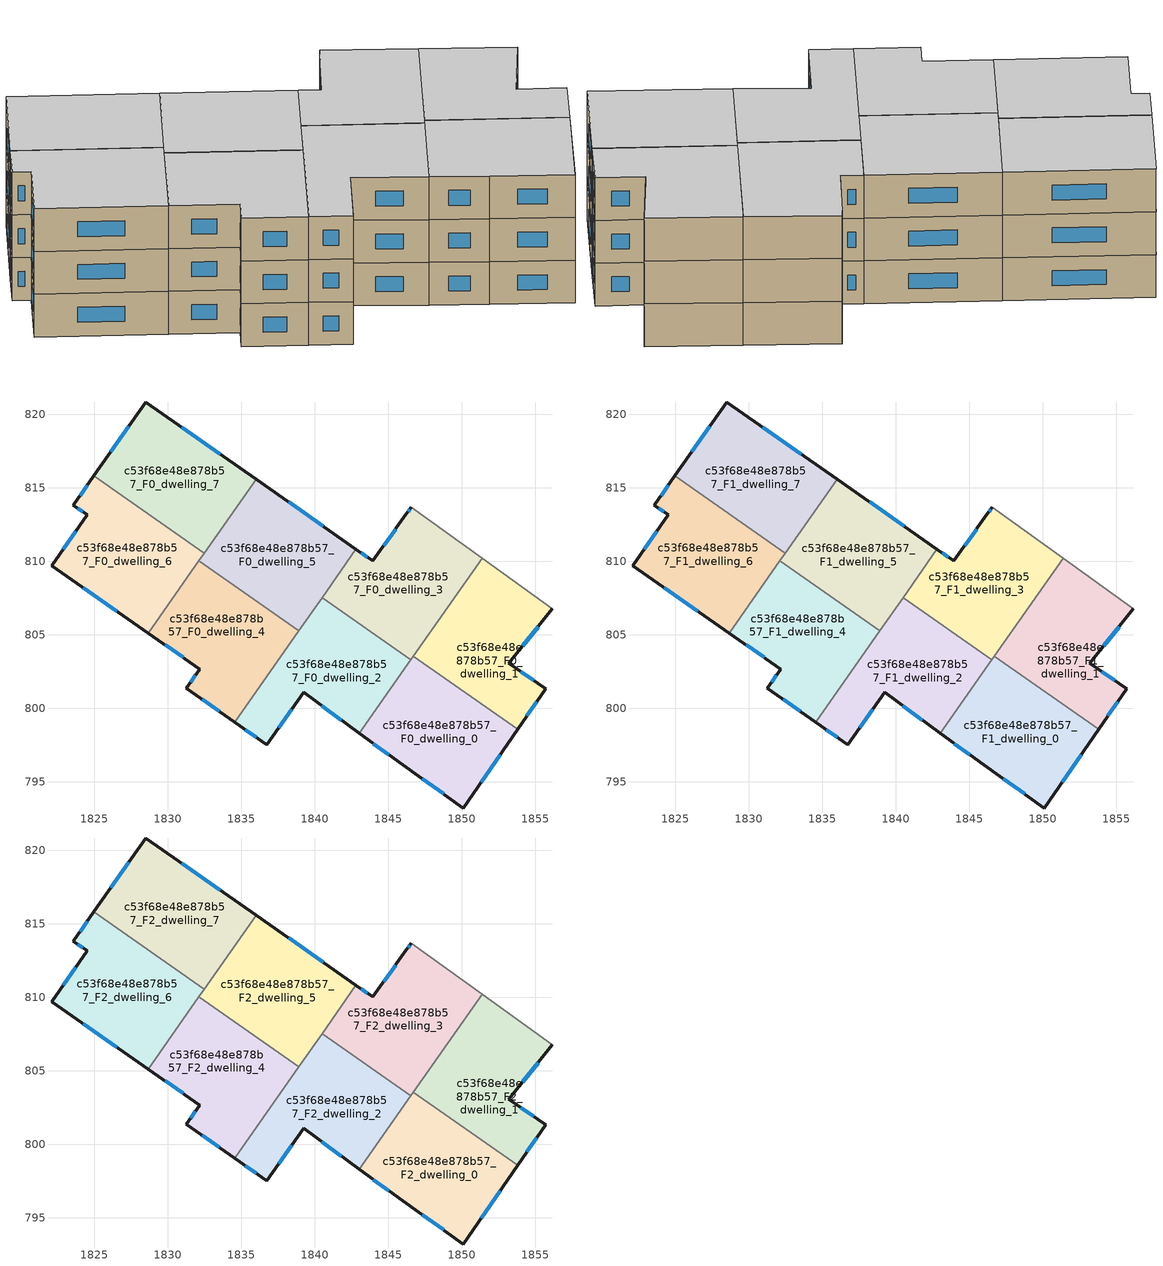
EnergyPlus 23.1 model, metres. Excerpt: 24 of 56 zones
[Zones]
c53f68e48e878b57_F0_dwelling_0
 floor ground (EU_floor_Construction): 1853.79,798.58 1850.1,793.22 1845.96,796.16 1843.03,798.3 1846.7,803.54 z0
 wall outside (EU_wall_Construction): 1843.03,798.3 1845.96,796.16 1850.1,793.22 1853.79,798.58 z0:3
 wall to c53f68e48e878b57_F0_dwelling_1 (EU_wall_Construction): 1853.79,798.58 1846.7,803.54 z0:3
 wall to c53f68e48e878b57_F0_dwelling_2 (EU_wall_Construction): 1846.54,803.3 1843.03,798.3 z0:3
 wall to c53f68e48e878b57_F0_dwelling_3 (EU_wall_Construction): 1846.7,803.54 1846.54,803.3 z0:3
 window (EU_Window_Construction): 1851.3,794.96 1852.59,796.84 / 1847.31,795.2 1848.75,794.17 / 1843.98,797.6 1845.01,796.85 z0.98:2.02
c53f68e48e878b57_F0_dwelling_1
 floor ground (EU_floor_Construction): 1856.15,806.76 1853.19,803.06 1855.69,801.34 1853.79,798.58 1846.7,803.54 1851.36,810.21 z0
 wall outside (EU_wall_Construction): 1853.79,798.58 1855.69,801.34 1853.19,803.06 1856.15,806.76 z0:3
 wall adiabatic (EU_wall_Construction): 1856.15,806.76 1851.36,810.21 z0:3
 wall to c53f68e48e878b57_F0_dwelling_3 (EU_wall_Construction): 1851.36,810.21 1846.7,803.54 z0:3
 window (EU_Window_Construction): 1854.15,804.26 1855.19,805.55 / 1854.88,801.9 1854,802.5 / 1854.41,799.48 1855.07,800.44 z0.98:2.02
c53f68e48e878b57_F0_dwelling_2
 floor ground (EU_floor_Construction): 1846.54,803.3 1843.03,798.3 1839.23,801.08 1836.73,797.52 1834.55,799.04 1840.49,807.53 z0
 wall outside (EU_wall_Construction): 1834.55,799.04 1836.73,797.52 1839.23,801.08 1843.03,798.3 z0:3
 wall to c53f68e48e878b57_F0_dwelling_3 (EU_wall_Construction): 1846.53,803.3 1840.49,807.53 z0:3
 wall to c53f68e48e878b57_F0_dwelling_4 (EU_wall_Construction): 1838.91,805.27 1834.55,799.04 z0:3
 wall to c53f68e48e878b57_F0_dwelling_5 (EU_wall_Construction): 1840.49,807.53 1838.91,805.27 z0:3
 window (EU_Window_Construction): 1840.47,800.17 1841.8,799.2 / 1837.54,798.67 1838.42,799.92 / 1835.26,798.55 1836.02,798.01 z0.98:2.02
c53f68e48e878b57_F0_dwelling_3
 floor ground (EU_floor_Construction): 1851.36,810.21 1846.54,803.3 1840.49,807.53 1842.79,810.82 1843.94,810.02 1846.23,813.24 1846.57,813.67 z0
 wall outside (EU_wall_Construction): 1846.57,813.67 1846.23,813.24 1843.94,810.02 1842.79,810.82 z0:3
 wall adiabatic (EU_wall_Construction): 1851.36,810.21 1846.57,813.67 z0:3
 wall to c53f68e48e878b57_F0_dwelling_5 (EU_wall_Construction): 1842.79,810.82 1840.49,807.53 z0:3
 window (EU_Window_Construction): 1846.46,813.53 1846.34,813.38 / 1843.57,810.28 1843.16,810.56 / 1845.48,812.19 1844.68,811.06 z0.98:2.02
c53f68e48e878b57_F0_dwelling_4
 floor ground (EU_floor_Construction): 1838.91,805.27 1834.55,799.04 1831.26,801.35 1832.18,802.66 1828.68,805.11 1832.12,810.02 z0
 wall outside (EU_wall_Construction): 1828.68,805.11 1832.18,802.66 1831.26,801.35 1834.55,799.04 z0:3
 wall to c53f68e48e878b57_F0_dwelling_5 (EU_wall_Construction): 1838.91,805.27 1832.12,810.02 z0:3
 wall to c53f68e48e878b57_F0_dwelling_6 (EU_wall_Construction): 1832.12,810.02 1828.68,805.11 z0:3
 window (EU_Window_Construction): 1832.33,800.6 1833.48,799.79 / 1831.88,802.23 1831.56,801.77 / 1829.82,804.31 1831.04,803.45 z0.98:2.02
c53f68e48e878b57_F0_dwelling_5
 floor ground (EU_floor_Construction): 1842.79,810.82 1838.91,805.27 1832.12,810.02 1836,815.57 z0
 wall outside (EU_wall_Construction): 1842.79,810.82 1836,815.57 z0:3
 wall to c53f68e48e878b57_F0_dwelling_7 (EU_wall_Construction): 1836,815.57 1832.49,810.55 z0:3
 wall to c53f68e48e878b57_F0_dwelling_6 (EU_wall_Construction): 1832.49,810.55 1832.12,810.02 z0:3
 window (EU_Window_Construction): 1840.58,812.37 1838.21,814.03 z0.98:2.02
c53f68e48e878b57_F0_dwelling_6
 floor ground (EU_floor_Construction): 1832.49,810.55 1828.68,805.11 1822.1,809.71 1824.51,813.16 1823.58,813.81 1824.98,815.81 z0
 wall outside (EU_wall_Construction): 1824.98,815.81 1823.58,813.81 1824.51,813.16 1822.1,809.71 1828.68,805.11 z0:3
 wall to c53f68e48e878b57_F0_dwelling_7 (EU_wall_Construction): 1832.49,810.55 1824.98,815.81 z0:3
 window (EU_Window_Construction): 1824.24,808.21 1826.54,806.6 / 1823.73,812.04 1822.88,810.83 / 1823.88,813.6 1824.21,813.37 / 1824.52,815.16 1824.03,814.46 z0.98:2.02
c53f68e48e878b57_F0_dwelling_7
 floor ground (EU_floor_Construction): 1836,815.57 1832.49,810.55 1824.98,815.81 1828.49,820.83 z0
 wall outside (EU_wall_Construction): 1836,815.57 1828.49,820.83 1824.98,815.81 z0:3
 window (EU_Window_Construction): 1827.35,819.19 1826.12,817.44 / 1833.56,817.28 1830.93,819.12 z0.98:2.02
c53f68e48e878b57_F1_dwelling_0
 floor to c53f68e48e878b57_F0_dwelling_0 (EU_floor_Construction): 1853.79,798.58 1850.1,793.22 1845.96,796.16 1843.03,798.3 1846.7,803.54 z3
 wall outside (EU_wall_Construction): 1843.03,798.3 1845.96,796.16 1850.1,793.22 1853.79,798.58 z3:6
 wall to c53f68e48e878b57_F1_dwelling_1 (EU_wall_Construction): 1853.79,798.58 1846.7,803.54 z3:6
 wall to c53f68e48e878b57_F1_dwelling_2 (EU_wall_Construction): 1846.54,803.3 1843.03,798.3 z3:6
 wall to c53f68e48e878b57_F1_dwelling_3 (EU_wall_Construction): 1846.7,803.54 1846.54,803.3 z3:6
 window (EU_Window_Construction): 1851.3,794.96 1852.59,796.84 / 1847.31,795.2 1848.75,794.17 / 1843.98,797.6 1845.01,796.85 z3.98:5.02
c53f68e48e878b57_F1_dwelling_1
 floor to c53f68e48e878b57_F0_dwelling_1 (EU_floor_Construction): 1856.15,806.76 1853.19,803.06 1855.69,801.34 1853.79,798.58 1846.7,803.54 1851.36,810.21 z3
 wall outside (EU_wall_Construction): 1853.79,798.58 1855.69,801.34 1853.19,803.06 1856.15,806.76 z3:6
 wall adiabatic (EU_wall_Construction): 1856.15,806.76 1851.36,810.21 z3:6
 wall to c53f68e48e878b57_F1_dwelling_3 (EU_wall_Construction): 1851.36,810.21 1846.7,803.54 z3:6
 window (EU_Window_Construction): 1854.15,804.26 1855.19,805.55 / 1854.88,801.9 1854,802.5 / 1854.41,799.48 1855.07,800.44 z3.98:5.02
c53f68e48e878b57_F1_dwelling_2
 floor to c53f68e48e878b57_F0_dwelling_2 (EU_floor_Construction): 1846.53,803.3 1843.03,798.3 1839.23,801.08 1836.73,797.52 1834.55,799.04 1840.49,807.53 z3
 wall outside (EU_wall_Construction): 1834.55,799.04 1836.73,797.52 1839.23,801.08 1843.03,798.3 z3:6
 wall to c53f68e48e878b57_F1_dwelling_3 (EU_wall_Construction): 1846.53,803.3 1840.49,807.53 z3:6
 wall to c53f68e48e878b57_F1_dwelling_4 (EU_wall_Construction): 1838.91,805.27 1834.55,799.04 z3:6
 wall to c53f68e48e878b57_F1_dwelling_5 (EU_wall_Construction): 1840.49,807.53 1838.91,805.27 z3:6
 window (EU_Window_Construction): 1840.47,800.17 1841.8,799.2 / 1837.54,798.67 1838.42,799.92 / 1835.26,798.55 1836.02,798.01 z3.98:5.02
c53f68e48e878b57_F1_dwelling_3
 floor to c53f68e48e878b57_F0_dwelling_3 (EU_floor_Construction): 1851.36,810.21 1846.53,803.3 1840.49,807.53 1842.79,810.82 1843.94,810.02 1846.23,813.24 1846.57,813.67 z3
 wall outside (EU_wall_Construction): 1846.57,813.67 1846.23,813.24 1843.94,810.02 1842.79,810.82 z3:6
 wall adiabatic (EU_wall_Construction): 1851.36,810.21 1846.57,813.67 z3:6
 wall to c53f68e48e878b57_F1_dwelling_5 (EU_wall_Construction): 1842.79,810.82 1840.49,807.53 z3:6
 window (EU_Window_Construction): 1846.46,813.53 1846.34,813.38 / 1843.57,810.28 1843.16,810.56 / 1845.48,812.19 1844.68,811.06 z3.98:5.02
c53f68e48e878b57_F1_dwelling_4
 floor to c53f68e48e878b57_F0_dwelling_4 (EU_floor_Construction): 1838.91,805.27 1834.55,799.04 1831.26,801.35 1832.18,802.66 1828.68,805.11 1832.12,810.02 z3
 wall outside (EU_wall_Construction): 1828.68,805.11 1832.18,802.66 1831.26,801.35 1834.55,799.04 z3:6
 wall to c53f68e48e878b57_F1_dwelling_5 (EU_wall_Construction): 1838.91,805.27 1832.12,810.02 z3:6
 wall to c53f68e48e878b57_F1_dwelling_6 (EU_wall_Construction): 1832.12,810.02 1828.68,805.11 z3:6
 window (EU_Window_Construction): 1832.33,800.6 1833.48,799.79 / 1831.88,802.23 1831.56,801.77 / 1829.82,804.31 1831.04,803.45 z3.98:5.02
c53f68e48e878b57_F1_dwelling_5
 floor to c53f68e48e878b57_F0_dwelling_5 (EU_floor_Construction): 1842.79,810.82 1838.91,805.27 1832.12,810.02 1836,815.57 z3
 wall outside (EU_wall_Construction): 1842.79,810.82 1836,815.57 z3:6
 wall to c53f68e48e878b57_F1_dwelling_7 (EU_wall_Construction): 1836,815.57 1832.49,810.55 z3:6
 wall to c53f68e48e878b57_F1_dwelling_6 (EU_wall_Construction): 1832.49,810.55 1832.12,810.02 z3:6
 window (EU_Window_Construction): 1840.58,812.37 1838.21,814.03 z3.98:5.02
c53f68e48e878b57_F1_dwelling_6
 floor to c53f68e48e878b57_F0_dwelling_6 (EU_floor_Construction): 1832.49,810.55 1828.68,805.11 1822.1,809.71 1824.51,813.16 1823.58,813.81 1824.98,815.81 z3
 wall outside (EU_wall_Construction): 1824.98,815.81 1823.58,813.81 1824.51,813.16 1822.1,809.71 1828.68,805.11 z3:6
 wall to c53f68e48e878b57_F1_dwelling_7 (EU_wall_Construction): 1832.49,810.55 1824.98,815.81 z3:6
 window (EU_Window_Construction): 1824.24,808.21 1826.54,806.6 / 1823.73,812.04 1822.88,810.83 / 1823.88,813.6 1824.21,813.37 / 1824.52,815.16 1824.03,814.46 z3.98:5.02
c53f68e48e878b57_F1_dwelling_7
 floor to c53f68e48e878b57_F0_dwelling_7 (EU_floor_Construction): 1836,815.57 1832.49,810.55 1824.98,815.81 1828.49,820.83 z3
 wall outside (EU_wall_Construction): 1836,815.57 1828.49,820.83 1824.98,815.81 z3:6
 window (EU_Window_Construction): 1827.35,819.19 1826.12,817.44 / 1833.56,817.28 1830.93,819.12 z3.98:5.02
c53f68e48e878b57_F2_dwelling_0
 floor to c53f68e48e878b57_F1_dwelling_0 (EU_floor_Construction): 1853.79,798.58 1850.1,793.22 1845.96,796.16 1843.03,798.3 1846.7,803.54 z6
 wall outside (EU_wall_Construction): 1843.03,798.3 1845.96,796.16 1850.1,793.22 1853.79,798.58 z6:9
 wall to c53f68e48e878b57_F2_dwelling_1 (EU_wall_Construction): 1853.79,798.58 1846.7,803.54 z6:9
 wall to c53f68e48e878b57_F2_dwelling_2 (EU_wall_Construction): 1846.54,803.3 1843.03,798.3 z6:9
 wall to c53f68e48e878b57_F2_dwelling_3 (EU_wall_Construction): 1846.7,803.54 1846.54,803.3 z6:9
 window (EU_Window_Construction): 1851.3,794.96 1852.59,796.84 / 1847.31,795.2 1848.75,794.17 / 1843.98,797.6 1845.01,796.85 z6.98:8.02
 ceiling to c53f68e48e878b57_F3_dwelling_0 (EU_floor_Construction): 1850.1,793.22 1853.79,798.58 1846.7,803.54 1843.03,798.3 1845.96,796.16 z9
c53f68e48e878b57_F2_dwelling_1
 floor to c53f68e48e878b57_F1_dwelling_1 (EU_floor_Construction): 1856.15,806.76 1853.19,803.06 1855.69,801.34 1853.79,798.58 1846.7,803.54 1851.36,810.21 z6
 wall outside (EU_wall_Construction): 1853.79,798.58 1855.69,801.34 1853.19,803.06 1856.15,806.76 z6:9
 wall adiabatic (EU_wall_Construction): 1856.15,806.76 1851.36,810.21 z6:9
 wall to c53f68e48e878b57_F2_dwelling_3 (EU_wall_Construction): 1851.36,810.21 1846.7,803.54 z6:9
 window (EU_Window_Construction): 1854.15,804.26 1855.19,805.55 / 1854.88,801.9 1854,802.5 / 1854.41,799.48 1855.07,800.44 z6.98:8.02
 ceiling to c53f68e48e878b57_F3_dwelling_1 (EU_floor_Construction): 1853.79,798.58 1855.69,801.34 1853.19,803.06 1856.15,806.76 1851.36,810.21 1846.7,803.54 z9
c53f68e48e878b57_F2_dwelling_2
 floor to c53f68e48e878b57_F1_dwelling_2 (EU_floor_Construction): 1846.53,803.3 1843.03,798.3 1839.23,801.08 1836.73,797.52 1834.55,799.04 1840.49,807.53 z6
 wall outside (EU_wall_Construction): 1834.55,799.04 1836.73,797.52 1839.23,801.08 1843.03,798.3 z6:9
 wall to c53f68e48e878b57_F2_dwelling_3 (EU_wall_Construction): 1846.53,803.3 1840.49,807.53 z6:9
 wall to c53f68e48e878b57_F2_dwelling_4 (EU_wall_Construction): 1838.91,805.27 1834.55,799.04 z6:9
 wall to c53f68e48e878b57_F2_dwelling_5 (EU_wall_Construction): 1840.49,807.53 1838.91,805.27 z6:9
 window (EU_Window_Construction): 1840.47,800.17 1841.8,799.2 / 1837.54,798.67 1838.42,799.92 / 1835.26,798.55 1836.02,798.01 z6.98:8.02
 ceiling to c53f68e48e878b57_F3_dwelling_2 (EU_floor_Construction): 1843.03,798.3 1846.53,803.3 1840.49,807.53 1834.55,799.04 1836.73,797.52 1839.23,801.08 z9
c53f68e48e878b57_F2_dwelling_3
 floor to c53f68e48e878b57_F1_dwelling_3 (EU_floor_Construction): 1851.36,810.21 1846.53,803.3 1840.49,807.53 1842.79,810.82 1843.94,810.02 1846.23,813.24 1846.57,813.67 z6
 wall outside (EU_wall_Construction): 1846.57,813.67 1846.23,813.24 1843.94,810.02 1842.79,810.82 z6:9
 wall adiabatic (EU_wall_Construction): 1851.36,810.21 1846.57,813.67 z6:9
 wall to c53f68e48e878b57_F2_dwelling_5 (EU_wall_Construction): 1842.79,810.82 1840.49,807.53 z6:9
 window (EU_Window_Construction): 1846.46,813.53 1846.34,813.38 / 1843.57,810.28 1843.16,810.56 / 1845.48,812.19 1844.68,811.06 z6.98:8.02
 ceiling to c53f68e48e878b57_F3_dwelling_3 (EU_floor_Construction): 1846.53,803.3 1851.36,810.21 1846.57,813.67 1846.23,813.24 1843.94,810.02 1842.79,810.82 1840.49,807.53 z9
c53f68e48e878b57_F2_dwelling_4
 floor to c53f68e48e878b57_F1_dwelling_4 (EU_floor_Construction): 1838.91,805.27 1834.55,799.04 1831.26,801.35 1832.18,802.66 1828.68,805.11 1832.12,810.02 z6
 wall outside (EU_wall_Construction): 1828.68,805.11 1832.18,802.66 1831.26,801.35 1834.55,799.04 z6:9
 wall to c53f68e48e878b57_F2_dwelling_5 (EU_wall_Construction): 1838.91,805.27 1832.12,810.02 z6:9
 wall to c53f68e48e878b57_F2_dwelling_6 (EU_wall_Construction): 1832.12,810.02 1828.68,805.11 z6:9
 window (EU_Window_Construction): 1832.33,800.6 1833.48,799.79 / 1831.88,802.23 1831.56,801.77 / 1829.82,804.31 1831.04,803.45 z6.98:8.02
 ceiling to c53f68e48e878b57_F3_dwelling_4 (EU_floor_Construction): 1834.55,799.04 1838.91,805.27 1832.12,810.02 1828.68,805.11 1832.18,802.66 1831.26,801.35 z9
c53f68e48e878b57_F2_dwelling_5
 floor to c53f68e48e878b57_F1_dwelling_5 (EU_floor_Construction): 1842.79,810.82 1838.91,805.27 1832.12,810.02 1836,815.57 z6
 wall outside (EU_wall_Construction): 1842.79,810.82 1836,815.57 z6:9
 wall to c53f68e48e878b57_F2_dwelling_7 (EU_wall_Construction): 1836,815.57 1832.49,810.55 z6:9
 wall to c53f68e48e878b57_F2_dwelling_6 (EU_wall_Construction): 1832.49,810.55 1832.12,810.02 z6:9
 window (EU_Window_Construction): 1840.58,812.37 1838.21,814.03 z6.98:8.02
 ceiling to c53f68e48e878b57_F3_dwelling_5 (EU_floor_Construction): 1838.91,805.27 1842.79,810.82 1836,815.57 1832.12,810.02 z9
c53f68e48e878b57_F2_dwelling_6
 floor to c53f68e48e878b57_F1_dwelling_6 (EU_floor_Construction): 1832.49,810.55 1828.68,805.11 1822.1,809.71 1824.51,813.16 1823.58,813.81 1824.98,815.81 z6
 wall outside (EU_wall_Construction): 1824.98,815.81 1823.58,813.81 1824.51,813.16 1822.1,809.71 1828.68,805.11 z6:9
 wall to c53f68e48e878b57_F2_dwelling_7 (EU_wall_Construction): 1832.49,810.55 1824.98,815.81 z6:9
 window (EU_Window_Construction): 1824.24,808.21 1826.54,806.6 / 1823.73,812.04 1822.88,810.83 / 1823.88,813.6 1824.21,813.37 / 1824.52,815.16 1824.03,814.46 z6.98:8.02
 ceiling to c53f68e48e878b57_F3_dwelling_6 (EU_floor_Construction): 1828.68,805.11 1832.49,810.55 1824.98,815.81 1823.58,813.81 1824.51,813.16 1822.1,809.71 z9
c53f68e48e878b57_F2_dwelling_7
 floor to c53f68e48e878b57_F1_dwelling_7 (EU_floor_Construction): 1836,815.57 1832.49,810.55 1824.98,815.81 1828.49,820.83 z6
 wall outside (EU_wall_Construction): 1836,815.57 1828.49,820.83 1824.98,815.81 z6:9
 window (EU_Window_Construction): 1827.35,819.19 1826.12,817.44 / 1833.56,817.28 1830.93,819.12 z6.98:8.02
 ceiling to c53f68e48e878b57_F3_dwelling_7 (EU_floor_Construction): 1832.49,810.55 1836,815.57 1828.49,820.83 1824.98,815.81 z9
[Building]
EU S2 Campaign: North Axis=0; Terrain=City; Solar Distribution=FullExterior
[Site:Location]
Bologna: Latitude=44.5; Longitude=11.25; Time Zone=1; Elevation=37
[SizingPeriod:WeatherFileDays]
AnnualSizingPeriod: Begin Month=1; Begin Day of Month=1; End Month=12; End Day of Month=31; Day of Week for Start Day=Monday; Use Weather File Daylight Saving Period=No; Use Weather File Rain and Snow Indicators=No
[MATERIAL]
EU_InternalMass_Material: Roughness=MediumRough; Thickness=0.1; Conductivity=1; Density=1800; Specific Heat=900; Thermal Absorptance=0.9; Solar Absorptance=0.7; Visible Absorptance=0.7
[MATERIAL:NOMASS] Roughness=MediumRough; Thermal Absorptance=0.9; Solar Absorptance=0.7; Visible Absorptance=0.7
Name | Thermal Resistance
EU_wall_NoMass | 0.905828
EU_floor_NoMass | 0.67114
[WINDOWMATERIAL:SIMPLEGLAZINGSYSTEM]
EU_Window_SimpleGlazing: UFactor=4.52486; Solar Heat Gain Coefficient=0.85; Visible Transmittance=0.85
[CONSTRUCTION]
EU_wall_Construction: EU_wall_NoMass
EU_floor_Construction: EU_floor_NoMass
EU_Window_Construction: EU_Window_SimpleGlazing
EU_InternalMass_Construction: EU_InternalMass_Material
[ZONE] Type=1; Multiplier=1; Ceiling Height=autocalculate; Floor Area=autocalculate; Part of Total Floor Area=Yes
Name | Volume
c53f68e48e878b57_F0_dwelling_0 | 168.452
c53f68e48e878b57_F1_dwelling_0; c53f68e48e878b57_F2_dwelling_0; c53f68e48e878b57_F1_dwelling_3; c53f68e48e878b57_F2_dwelling_3 | 168.45
c53f68e48e878b57_F0_dwelling_1; c53f68e48e878b57_F1_dwelling_2; c53f68e48e878b57_F2_dwelling_2 | 168.464
c53f68e48e878b57_F1_dwelling_1; c53f68e48e878b57_F2_dwelling_1; c53f68e48e878b57_F0_dwelling_2 | 168.465
c53f68e48e878b57_F0_dwelling_3 | 168.451
c53f68e48e878b57_F0_dwelling_4; c53f68e48e878b57_F1_dwelling_4; c53f68e48e878b57_F2_dwelling_4 | 168.467
c53f68e48e878b57_F0_dwelling_5 | 168.448
c53f68e48e878b57_F1_dwelling_5; c53f68e48e878b57_F2_dwelling_5 | 168.447
c53f68e48e878b57_F0_dwelling_6; c53f68e48e878b57_F1_dwelling_6; c53f68e48e878b57_F2_dwelling_6 | 168.453
c53f68e48e878b57_F0_dwelling_7; c53f68e48e878b57_F1_dwelling_7; c53f68e48e878b57_F2_dwelling_7 | 168.456
[INTERNALMASS] Construction=EU_InternalMass_Construction
Name | Zone or ZoneList | Surface Area
c53f68e48e878b57_F0_dwelling_0_EU_InternalMass | c53f68e48e878b57_F0_dwelling_0 | 56.1502
c53f68e48e878b57_F0_dwelling_1_EU_InternalMass | c53f68e48e878b57_F0_dwelling_1 | 56.1546
c53f68e48e878b57_F0_dwelling_2_EU_InternalMass | c53f68e48e878b57_F0_dwelling_2 | 56.1549
c53f68e48e878b57_F0_dwelling_3_EU_InternalMass | c53f68e48e878b57_F0_dwelling_3 | 56.1502
c53f68e48e878b57_F0_dwelling_4_EU_InternalMass | c53f68e48e878b57_F0_dwelling_4 | 56.1561
c53f68e48e878b57_F0_dwelling_5_EU_InternalMass | c53f68e48e878b57_F0_dwelling_5 | 56.1491
c53f68e48e878b57_F0_dwelling_6_EU_InternalMass | c53f68e48e878b57_F0_dwelling_6 | 56.151
c53f68e48e878b57_F0_dwelling_7_EU_InternalMass | c53f68e48e878b57_F0_dwelling_7 | 56.1521
c53f68e48e878b57_F1_dwelling_0_EU_InternalMass | c53f68e48e878b57_F1_dwelling_0 | 56.1502
c53f68e48e878b57_F1_dwelling_1_EU_InternalMass | c53f68e48e878b57_F1_dwelling_1 | 56.1546
c53f68e48e878b57_F1_dwelling_2_EU_InternalMass | c53f68e48e878b57_F1_dwelling_2 | 56.1549
c53f68e48e878b57_F1_dwelling_3_EU_InternalMass | c53f68e48e878b57_F1_dwelling_3 | 56.1502
c53f68e48e878b57_F1_dwelling_4_EU_InternalMass | c53f68e48e878b57_F1_dwelling_4 | 56.1561
c53f68e48e878b57_F1_dwelling_5_EU_InternalMass | c53f68e48e878b57_F1_dwelling_5 | 56.1491
c53f68e48e878b57_F1_dwelling_6_EU_InternalMass | c53f68e48e878b57_F1_dwelling_6 | 56.151
c53f68e48e878b57_F1_dwelling_7_EU_InternalMass | c53f68e48e878b57_F1_dwelling_7 | 56.1521
c53f68e48e878b57_F2_dwelling_0_EU_InternalMass | c53f68e48e878b57_F2_dwelling_0 | 56.1502
c53f68e48e878b57_F2_dwelling_1_EU_InternalMass | c53f68e48e878b57_F2_dwelling_1 | 56.1546
c53f68e48e878b57_F2_dwelling_2_EU_InternalMass | c53f68e48e878b57_F2_dwelling_2 | 56.1549
c53f68e48e878b57_F2_dwelling_3_EU_InternalMass | c53f68e48e878b57_F2_dwelling_3 | 56.1502
c53f68e48e878b57_F2_dwelling_4_EU_InternalMass | c53f68e48e878b57_F2_dwelling_4 | 56.1561
c53f68e48e878b57_F2_dwelling_5_EU_InternalMass | c53f68e48e878b57_F2_dwelling_5 | 56.1491
c53f68e48e878b57_F2_dwelling_6_EU_InternalMass | c53f68e48e878b57_F2_dwelling_6 | 56.151
c53f68e48e878b57_F2_dwelling_7_EU_InternalMass | c53f68e48e878b57_F2_dwelling_7 | 56.1521
[OTHEREQUIPMENT] Fuel Type=Electricity; Design Level Calculation Method=Watts/Area; Power per Zone Floor Area=1; Fraction Latent=0; Fraction Radiant=0; Fraction Lost=0; Carbon Dioxide Generation Rate=0; EndUse Subcategory=EU_Step8_InternalGains
Name | Zone or ZoneList or Space or SpaceList | Schedule
EU_Step8_InternalGain_c53f68e48e878b57_F0_dwelling_0_f000 | c53f68e48e878b57_F0_dwelling_0 | EU_Step8_GainSchedule_c53f68e48e878b57_F0_dwelling_0_f000
EU_Step8_InternalGain_c53f68e48e878b57_F0_dwelling_1_f000 | c53f68e48e878b57_F0_dwelling_1 | EU_Step8_GainSchedule_c53f68e48e878b57_F0_dwelling_1_f000
EU_Step8_InternalGain_c53f68e48e878b57_F0_dwelling_2_f000 | c53f68e48e878b57_F0_dwelling_2 | EU_Step8_GainSchedule_c53f68e48e878b57_F0_dwelling_2_f000
EU_Step8_InternalGain_c53f68e48e878b57_F0_dwelling_3_f000 | c53f68e48e878b57_F0_dwelling_3 | EU_Step8_GainSchedule_c53f68e48e878b57_F0_dwelling_3_f000
EU_Step8_InternalGain_c53f68e48e878b57_F0_dwelling_4_f000 | c53f68e48e878b57_F0_dwelling_4 | EU_Step8_GainSchedule_c53f68e48e878b57_F0_dwelling_4_f000
EU_Step8_InternalGain_c53f68e48e878b57_F0_dwelling_5_f000 | c53f68e48e878b57_F0_dwelling_5 | EU_Step8_GainSchedule_c53f68e48e878b57_F0_dwelling_5_f000
EU_Step8_InternalGain_c53f68e48e878b57_F0_dwelling_6_f000 | c53f68e48e878b57_F0_dwelling_6 | EU_Step8_GainSchedule_c53f68e48e878b57_F0_dwelling_6_f000
EU_Step8_InternalGain_c53f68e48e878b57_F0_dwelling_7_f000 | c53f68e48e878b57_F0_dwelling_7 | EU_Step8_GainSchedule_c53f68e48e878b57_F0_dwelling_7_f000
EU_Step8_InternalGain_c53f68e48e878b57_F1_dwelling_0_f000 | c53f68e48e878b57_F1_dwelling_0 | EU_Step8_GainSchedule_c53f68e48e878b57_F1_dwelling_0_f000
EU_Step8_InternalGain_c53f68e48e878b57_F1_dwelling_1_f000 | c53f68e48e878b57_F1_dwelling_1 | EU_Step8_GainSchedule_c53f68e48e878b57_F1_dwelling_1_f000
EU_Step8_InternalGain_c53f68e48e878b57_F1_dwelling_2_f000 | c53f68e48e878b57_F1_dwelling_2 | EU_Step8_GainSchedule_c53f68e48e878b57_F1_dwelling_2_f000
EU_Step8_InternalGain_c53f68e48e878b57_F1_dwelling_3_f000 | c53f68e48e878b57_F1_dwelling_3 | EU_Step8_GainSchedule_c53f68e48e878b57_F1_dwelling_3_f000
EU_Step8_InternalGain_c53f68e48e878b57_F1_dwelling_4_f000 | c53f68e48e878b57_F1_dwelling_4 | EU_Step8_GainSchedule_c53f68e48e878b57_F1_dwelling_4_f000
EU_Step8_InternalGain_c53f68e48e878b57_F1_dwelling_5_f000 | c53f68e48e878b57_F1_dwelling_5 | EU_Step8_GainSchedule_c53f68e48e878b57_F1_dwelling_5_f000
EU_Step8_InternalGain_c53f68e48e878b57_F1_dwelling_6_f000 | c53f68e48e878b57_F1_dwelling_6 | EU_Step8_GainSchedule_c53f68e48e878b57_F1_dwelling_6_f000
EU_Step8_InternalGain_c53f68e48e878b57_F1_dwelling_7_f000 | c53f68e48e878b57_F1_dwelling_7 | EU_Step8_GainSchedule_c53f68e48e878b57_F1_dwelling_7_f000
EU_Step8_InternalGain_c53f68e48e878b57_F2_dwelling_0_f000 | c53f68e48e878b57_F2_dwelling_0 | EU_Step8_GainSchedule_c53f68e48e878b57_F2_dwelling_0_f000
EU_Step8_InternalGain_c53f68e48e878b57_F2_dwelling_1_f000 | c53f68e48e878b57_F2_dwelling_1 | EU_Step8_GainSchedule_c53f68e48e878b57_F2_dwelling_1_f000
EU_Step8_InternalGain_c53f68e48e878b57_F2_dwelling_2_f000 | c53f68e48e878b57_F2_dwelling_2 | EU_Step8_GainSchedule_c53f68e48e878b57_F2_dwelling_2_f000
EU_Step8_InternalGain_c53f68e48e878b57_F2_dwelling_3_f000 | c53f68e48e878b57_F2_dwelling_3 | EU_Step8_GainSchedule_c53f68e48e878b57_F2_dwelling_3_f000
EU_Step8_InternalGain_c53f68e48e878b57_F2_dwelling_4_f000 | c53f68e48e878b57_F2_dwelling_4 | EU_Step8_GainSchedule_c53f68e48e878b57_F2_dwelling_4_f000
EU_Step8_InternalGain_c53f68e48e878b57_F2_dwelling_5_f000 | c53f68e48e878b57_F2_dwelling_5 | EU_Step8_GainSchedule_c53f68e48e878b57_F2_dwelling_5_f000
EU_Step8_InternalGain_c53f68e48e878b57_F2_dwelling_6_f000 | c53f68e48e878b57_F2_dwelling_6 | EU_Step8_GainSchedule_c53f68e48e878b57_F2_dwelling_6_f000
EU_Step8_InternalGain_c53f68e48e878b57_F2_dwelling_7_f000 | c53f68e48e878b57_F2_dwelling_7 | EU_Step8_GainSchedule_c53f68e48e878b57_F2_dwelling_7_f000
[ZONEVENTILATION:DESIGNFLOWRATE] Schedule=EU_AlwaysOn; Design Flow Rate Calculation Method=AirChanges/Hour; Air Changes per Hour=0.73129; Ventilation Type=Natural; Fan Pressure Rise=0; Fan Total Efficiency=1; Constant Term Coefficient=1; Temperature Term Coefficient=0; Velocity Term Coefficient=0; Velocity Squared Term Coefficient=0; Minimum Indoor Temperature=-100; Maximum Indoor Temperature=100; Delta Temperature=-100; Minimum Outdoor Temperature=-100; Maximum Outdoor Temperature=100; Maximum Wind Speed=40
Name | Zone or ZoneList or Space or SpaceList
EU_ConstantAir_c53f68e48e878b57_F0_dwelling_0 | c53f68e48e878b57_F0_dwelling_0
EU_ConstantAir_c53f68e48e878b57_F0_dwelling_1 | c53f68e48e878b57_F0_dwelling_1
EU_ConstantAir_c53f68e48e878b57_F0_dwelling_2 | c53f68e48e878b57_F0_dwelling_2
EU_ConstantAir_c53f68e48e878b57_F0_dwelling_3 | c53f68e48e878b57_F0_dwelling_3
EU_ConstantAir_c53f68e48e878b57_F0_dwelling_4 | c53f68e48e878b57_F0_dwelling_4
EU_ConstantAir_c53f68e48e878b57_F0_dwelling_5 | c53f68e48e878b57_F0_dwelling_5
EU_ConstantAir_c53f68e48e878b57_F0_dwelling_6 | c53f68e48e878b57_F0_dwelling_6
EU_ConstantAir_c53f68e48e878b57_F0_dwelling_7 | c53f68e48e878b57_F0_dwelling_7
EU_ConstantAir_c53f68e48e878b57_F1_dwelling_0 | c53f68e48e878b57_F1_dwelling_0
EU_ConstantAir_c53f68e48e878b57_F1_dwelling_1 | c53f68e48e878b57_F1_dwelling_1
EU_ConstantAir_c53f68e48e878b57_F1_dwelling_2 | c53f68e48e878b57_F1_dwelling_2
EU_ConstantAir_c53f68e48e878b57_F1_dwelling_3 | c53f68e48e878b57_F1_dwelling_3
EU_ConstantAir_c53f68e48e878b57_F1_dwelling_4 | c53f68e48e878b57_F1_dwelling_4
EU_ConstantAir_c53f68e48e878b57_F1_dwelling_5 | c53f68e48e878b57_F1_dwelling_5
EU_ConstantAir_c53f68e48e878b57_F1_dwelling_6 | c53f68e48e878b57_F1_dwelling_6
EU_ConstantAir_c53f68e48e878b57_F1_dwelling_7 | c53f68e48e878b57_F1_dwelling_7
EU_ConstantAir_c53f68e48e878b57_F2_dwelling_0 | c53f68e48e878b57_F2_dwelling_0
EU_ConstantAir_c53f68e48e878b57_F2_dwelling_1 | c53f68e48e878b57_F2_dwelling_1
EU_ConstantAir_c53f68e48e878b57_F2_dwelling_2 | c53f68e48e878b57_F2_dwelling_2
EU_ConstantAir_c53f68e48e878b57_F2_dwelling_3 | c53f68e48e878b57_F2_dwelling_3
EU_ConstantAir_c53f68e48e878b57_F2_dwelling_4 | c53f68e48e878b57_F2_dwelling_4
EU_ConstantAir_c53f68e48e878b57_F2_dwelling_5 | c53f68e48e878b57_F2_dwelling_5
EU_ConstantAir_c53f68e48e878b57_F2_dwelling_6 | c53f68e48e878b57_F2_dwelling_6
EU_ConstantAir_c53f68e48e878b57_F2_dwelling_7 | c53f68e48e878b57_F2_dwelling_7
[HVACTEMPLATE:THERMOSTAT] Constant Heating Setpoint=20; Constant Cooling Setpoint=50
EU_HeatOnly_c53f68e48e878b57_F0_dwelling_0; EU_HeatOnly_c53f68e48e878b57_F0_dwelling_1; EU_HeatOnly_c53f68e48e878b57_F0_dwelling_2; EU_HeatOnly_c53f68e48e878b57_F0_dwelling_3; EU_HeatOnly_c53f68e48e878b57_F0_dwelling_4; EU_HeatOnly_c53f68e48e878b57_F0_dwelling_5; EU_HeatOnly_c53f68e48e878b57_F0_dwelling_6; EU_HeatOnly_c53f68e48e878b57_F0_dwelling_7; EU_HeatOnly_c53f68e48e878b57_F1_dwelling_0; EU_HeatOnly_c53f68e48e878b57_F1_dwelling_1; EU_HeatOnly_c53f68e48e878b57_F1_dwelling_2; EU_HeatOnly_c53f68e48e878b57_F1_dwelling_3; EU_HeatOnly_c53f68e48e878b57_F1_dwelling_4; EU_HeatOnly_c53f68e48e878b57_F1_dwelling_5; EU_HeatOnly_c53f68e48e878b57_F1_dwelling_6; EU_HeatOnly_c53f68e48e878b57_F1_dwelling_7; EU_HeatOnly_c53f68e48e878b57_F2_dwelling_0; EU_HeatOnly_c53f68e48e878b57_F2_dwelling_1; EU_HeatOnly_c53f68e48e878b57_F2_dwelling_2; EU_HeatOnly_c53f68e48e878b57_F2_dwelling_3; EU_HeatOnly_c53f68e48e878b57_F2_dwelling_4; EU_HeatOnly_c53f68e48e878b57_F2_dwelling_5; EU_HeatOnly_c53f68e48e878b57_F2_dwelling_6; EU_HeatOnly_c53f68e48e878b57_F2_dwelling_7; EU_HeatOnly_c53f68e48e878b57_F3_dwelling_0; EU_HeatOnly_c53f68e48e878b57_F3_dwelling_1; EU_HeatOnly_c53f68e48e878b57_F3_dwelling_2; EU_HeatOnly_c53f68e48e878b57_F3_dwelling_3; EU_HeatOnly_c53f68e48e878b57_F3_dwelling_4; EU_HeatOnly_c53f68e48e878b57_F3_dwelling_5; EU_HeatOnly_c53f68e48e878b57_F3_dwelling_6; EU_HeatOnly_c53f68e48e878b57_F3_dwelling_7; EU_HeatOnly_c53f68e48e878b57_F4_dwelling_0; EU_HeatOnly_c53f68e48e878b57_F4_dwelling_1; EU_HeatOnly_c53f68e48e878b57_F4_dwelling_2; EU_HeatOnly_c53f68e48e878b57_F4_dwelling_3; EU_HeatOnly_c53f68e48e878b57_F4_dwelling_4; EU_HeatOnly_c53f68e48e878b57_F4_dwelling_5; EU_HeatOnly_c53f68e48e878b57_F4_dwelling_6; EU_HeatOnly_c53f68e48e878b57_F4_dwelling_7; EU_HeatOnly_c53f68e48e878b57_F5_dwelling_0; EU_HeatOnly_c53f68e48e878b57_F5_dwelling_1; EU_HeatOnly_c53f68e48e878b57_F5_dwelling_2; EU_HeatOnly_c53f68e48e878b57_F5_dwelling_3; EU_HeatOnly_c53f68e48e878b57_F5_dwelling_4; EU_HeatOnly_c53f68e48e878b57_F5_dwelling_5; EU_HeatOnly_c53f68e48e878b57_F5_dwelling_6; EU_HeatOnly_c53f68e48e878b57_F5_dwelling_7; EU_HeatOnly_c53f68e48e878b57_F6_dwelling_0; EU_HeatOnly_c53f68e48e878b57_F6_dwelling_1; EU_HeatOnly_c53f68e48e878b57_F6_dwelling_2; EU_HeatOnly_c53f68e48e878b57_F6_dwelling_3; EU_HeatOnly_c53f68e48e878b57_F6_dwelling_4; EU_HeatOnly_c53f68e48e878b57_F6_dwelling_5; EU_HeatOnly_c53f68e48e878b57_F6_dwelling_6; EU_HeatOnly_c53f68e48e878b57_F6_dwelling_7
[HVACTEMPLATE:ZONE:IDEALLOADSAIRSYSTEM] System Availability Schedule=EU_AlwaysOn; Maximum Heating Supply Air Temperature=50; Minimum Cooling Supply Air Temperature=13; Maximum Heating Supply Air Humidity Ratio=0.0156; Minimum Cooling Supply Air Humidity Ratio=0.0077; Heating Limit=NoLimit; Cooling Limit=NoLimit; Heating Availability Schedule=EU_AlwaysOn; Cooling Availability Schedule=EU_CoolingOff; Dehumidification Control Type=ConstantSensibleHeatRatio; Cooling Sensible Heat Ratio=0.7; Dehumidification Setpoint=60; Humidification Control Type=None; Humidification Setpoint=30; Outdoor Air Method=None; Outdoor Air Flow Rate per Person=0.00944; Outdoor Air Flow Rate per Zone Floor Area=0; Outdoor Air Flow Rate per Zone=0; Demand Controlled Ventilation Type=None; Outdoor Air Economizer Type=NoEconomizer; Heat Recovery Type=None; Sensible Heat Recovery Effectiveness=0.7; Latent Heat Recovery Effectiveness=0.65
Name | Template Thermostat
c53f68e48e878b57_F0_dwelling_0 | EU_HeatOnly_c53f68e48e878b57_F0_dwelling_0
c53f68e48e878b57_F0_dwelling_1 | EU_HeatOnly_c53f68e48e878b57_F0_dwelling_1
c53f68e48e878b57_F0_dwelling_2 | EU_HeatOnly_c53f68e48e878b57_F0_dwelling_2
c53f68e48e878b57_F0_dwelling_3 | EU_HeatOnly_c53f68e48e878b57_F0_dwelling_3
c53f68e48e878b57_F0_dwelling_4 | EU_HeatOnly_c53f68e48e878b57_F0_dwelling_4
c53f68e48e878b57_F0_dwelling_5 | EU_HeatOnly_c53f68e48e878b57_F0_dwelling_5
c53f68e48e878b57_F0_dwelling_6 | EU_HeatOnly_c53f68e48e878b57_F0_dwelling_6
c53f68e48e878b57_F0_dwelling_7 | EU_HeatOnly_c53f68e48e878b57_F0_dwelling_7
c53f68e48e878b57_F1_dwelling_0 | EU_HeatOnly_c53f68e48e878b57_F1_dwelling_0
c53f68e48e878b57_F1_dwelling_1 | EU_HeatOnly_c53f68e48e878b57_F1_dwelling_1
c53f68e48e878b57_F1_dwelling_2 | EU_HeatOnly_c53f68e48e878b57_F1_dwelling_2
c53f68e48e878b57_F1_dwelling_3 | EU_HeatOnly_c53f68e48e878b57_F1_dwelling_3
c53f68e48e878b57_F1_dwelling_4 | EU_HeatOnly_c53f68e48e878b57_F1_dwelling_4
c53f68e48e878b57_F1_dwelling_5 | EU_HeatOnly_c53f68e48e878b57_F1_dwelling_5
c53f68e48e878b57_F1_dwelling_6 | EU_HeatOnly_c53f68e48e878b57_F1_dwelling_6
c53f68e48e878b57_F1_dwelling_7 | EU_HeatOnly_c53f68e48e878b57_F1_dwelling_7
c53f68e48e878b57_F2_dwelling_0 | EU_HeatOnly_c53f68e48e878b57_F2_dwelling_0
c53f68e48e878b57_F2_dwelling_1 | EU_HeatOnly_c53f68e48e878b57_F2_dwelling_1
c53f68e48e878b57_F2_dwelling_2 | EU_HeatOnly_c53f68e48e878b57_F2_dwelling_2
c53f68e48e878b57_F2_dwelling_3 | EU_HeatOnly_c53f68e48e878b57_F2_dwelling_3
c53f68e48e878b57_F2_dwelling_4 | EU_HeatOnly_c53f68e48e878b57_F2_dwelling_4
c53f68e48e878b57_F2_dwelling_5 | EU_HeatOnly_c53f68e48e878b57_F2_dwelling_5
c53f68e48e878b57_F2_dwelling_6 | EU_HeatOnly_c53f68e48e878b57_F2_dwelling_6
c53f68e48e878b57_F2_dwelling_7 | EU_HeatOnly_c53f68e48e878b57_F2_dwelling_7
[SIZING:ZONE] Zone Cooling Design Supply Air Temperature Input Method=SupplyAirTemperature; Zone Cooling Design Supply Air Temperature=13; Zone Heating Design Supply Air Temperature Input Method=SupplyAirTemperature; Zone Heating Design Supply Air Temperature=50; Zone Cooling Design Supply Air Humidity Ratio=0.008; Zone Heating Design Supply Air Humidity Ratio=0.008; Cooling Design Air Flow Method=DesignDay; Cooling Design Air Flow Rate=0; Cooling Minimum Air Flow per Zone Floor Area=0.000762; Cooling Minimum Air Flow=0; Cooling Minimum Air Flow Fraction=0.2; Heating Design Air Flow Method=DesignDay; Heating Design Air Flow Rate=0; Heating Maximum Air Flow per Zone Floor Area=0.002032; Heating Maximum Air Flow=0.141576; Heating Maximum Air Flow Fraction=0.3; Account for Dedicated Outdoor Air System=No; Dedicated Outdoor Air System Control Strategy=NeutralSupplyAir; Dedicated Outdoor Air Low Setpoint Temperature for Design=autosize; Dedicated Outdoor Air High Setpoint Temperature for Design=autosize; Zone Load Sizing Method=Sensible Load Only No Latent Load; Zone Latent Cooling Design Supply Air Humidity Ratio Input Method=HumidityRatioDifference; Zone Cooling Design Supply Air Humidity Ratio Difference=0.005; Zone Latent Heating Design Supply Air Humidity Ratio Input Method=HumidityRatioDifference; Zone Humidification Design Supply Air Humidity Ratio Difference=0.005
c53f68e48e878b57_F0_dwelling_0; c53f68e48e878b57_F0_dwelling_1; c53f68e48e878b57_F0_dwelling_2; c53f68e48e878b57_F0_dwelling_3; c53f68e48e878b57_F0_dwelling_4; c53f68e48e878b57_F0_dwelling_5; c53f68e48e878b57_F0_dwelling_6; c53f68e48e878b57_F0_dwelling_7; c53f68e48e878b57_F1_dwelling_0; c53f68e48e878b57_F1_dwelling_1; c53f68e48e878b57_F1_dwelling_2; c53f68e48e878b57_F1_dwelling_3; c53f68e48e878b57_F1_dwelling_4; c53f68e48e878b57_F1_dwelling_5; c53f68e48e878b57_F1_dwelling_6; c53f68e48e878b57_F1_dwelling_7; c53f68e48e878b57_F2_dwelling_0; c53f68e48e878b57_F2_dwelling_1; c53f68e48e878b57_F2_dwelling_2; c53f68e48e878b57_F2_dwelling_3; c53f68e48e878b57_F2_dwelling_4; c53f68e48e878b57_F2_dwelling_5; c53f68e48e878b57_F2_dwelling_6; c53f68e48e878b57_F2_dwelling_7
[SCHEDULE:CONSTANT]
Name | Hourly Value
EU_AlwaysOn | 1
EU_CoolingOff | 0
[SCHEDULE:FILE] Column Number=1; Rows to Skip at Top=0; Number of Hours of Data=8760; Column Separator=Comma; Interpolate to Timestep=No; Minutes per Item=60; Adjust Schedule for Daylight Savings=Yes
Name | File
EU_Step8_GainSchedule_c53f68e48e878b57_F0_dwelling_0_f000 | ../../schedules/c53f68e48e878b57/c53f68e48e878b57_F0_dwelling_0_f000_gain.csv
EU_Step8_GainSchedule_c53f68e48e878b57_F0_dwelling_1_f000 | ../../schedules/c53f68e48e878b57/c53f68e48e878b57_F0_dwelling_1_f000_gain.csv
EU_Step8_GainSchedule_c53f68e48e878b57_F0_dwelling_2_f000 | ../../schedules/c53f68e48e878b57/c53f68e48e878b57_F0_dwelling_2_f000_gain.csv
EU_Step8_GainSchedule_c53f68e48e878b57_F0_dwelling_3_f000 | ../../schedules/c53f68e48e878b57/c53f68e48e878b57_F0_dwelling_3_f000_gain.csv
EU_Step8_GainSchedule_c53f68e48e878b57_F0_dwelling_4_f000 | ../../schedules/c53f68e48e878b57/c53f68e48e878b57_F0_dwelling_4_f000_gain.csv
EU_Step8_GainSchedule_c53f68e48e878b57_F0_dwelling_5_f000 | ../../schedules/c53f68e48e878b57/c53f68e48e878b57_F0_dwelling_5_f000_gain.csv
EU_Step8_GainSchedule_c53f68e48e878b57_F0_dwelling_6_f000 | ../../schedules/c53f68e48e878b57/c53f68e48e878b57_F0_dwelling_6_f000_gain.csv
EU_Step8_GainSchedule_c53f68e48e878b57_F0_dwelling_7_f000 | ../../schedules/c53f68e48e878b57/c53f68e48e878b57_F0_dwelling_7_f000_gain.csv
EU_Step8_GainSchedule_c53f68e48e878b57_F1_dwelling_0_f000 | ../../schedules/c53f68e48e878b57/c53f68e48e878b57_F1_dwelling_0_f000_gain.csv
EU_Step8_GainSchedule_c53f68e48e878b57_F1_dwelling_1_f000 | ../../schedules/c53f68e48e878b57/c53f68e48e878b57_F1_dwelling_1_f000_gain.csv
EU_Step8_GainSchedule_c53f68e48e878b57_F1_dwelling_2_f000 | ../../schedules/c53f68e48e878b57/c53f68e48e878b57_F1_dwelling_2_f000_gain.csv
EU_Step8_GainSchedule_c53f68e48e878b57_F1_dwelling_3_f000 | ../../schedules/c53f68e48e878b57/c53f68e48e878b57_F1_dwelling_3_f000_gain.csv
EU_Step8_GainSchedule_c53f68e48e878b57_F1_dwelling_4_f000 | ../../schedules/c53f68e48e878b57/c53f68e48e878b57_F1_dwelling_4_f000_gain.csv
EU_Step8_GainSchedule_c53f68e48e878b57_F1_dwelling_5_f000 | ../../schedules/c53f68e48e878b57/c53f68e48e878b57_F1_dwelling_5_f000_gain.csv
EU_Step8_GainSchedule_c53f68e48e878b57_F1_dwelling_6_f000 | ../../schedules/c53f68e48e878b57/c53f68e48e878b57_F1_dwelling_6_f000_gain.csv
EU_Step8_GainSchedule_c53f68e48e878b57_F1_dwelling_7_f000 | ../../schedules/c53f68e48e878b57/c53f68e48e878b57_F1_dwelling_7_f000_gain.csv
EU_Step8_GainSchedule_c53f68e48e878b57_F2_dwelling_0_f000 | ../../schedules/c53f68e48e878b57/c53f68e48e878b57_F2_dwelling_0_f000_gain.csv
EU_Step8_GainSchedule_c53f68e48e878b57_F2_dwelling_1_f000 | ../../schedules/c53f68e48e878b57/c53f68e48e878b57_F2_dwelling_1_f000_gain.csv
EU_Step8_GainSchedule_c53f68e48e878b57_F2_dwelling_2_f000 | ../../schedules/c53f68e48e878b57/c53f68e48e878b57_F2_dwelling_2_f000_gain.csv
EU_Step8_GainSchedule_c53f68e48e878b57_F2_dwelling_3_f000 | ../../schedules/c53f68e48e878b57/c53f68e48e878b57_F2_dwelling_3_f000_gain.csv
EU_Step8_GainSchedule_c53f68e48e878b57_F2_dwelling_4_f000 | ../../schedules/c53f68e48e878b57/c53f68e48e878b57_F2_dwelling_4_f000_gain.csv
EU_Step8_GainSchedule_c53f68e48e878b57_F2_dwelling_5_f000 | ../../schedules/c53f68e48e878b57/c53f68e48e878b57_F2_dwelling_5_f000_gain.csv
EU_Step8_GainSchedule_c53f68e48e878b57_F2_dwelling_6_f000 | ../../schedules/c53f68e48e878b57/c53f68e48e878b57_F2_dwelling_6_f000_gain.csv
EU_Step8_GainSchedule_c53f68e48e878b57_F2_dwelling_7_f000 | ../../schedules/c53f68e48e878b57/c53f68e48e878b57_F2_dwelling_7_f000_gain.csv
